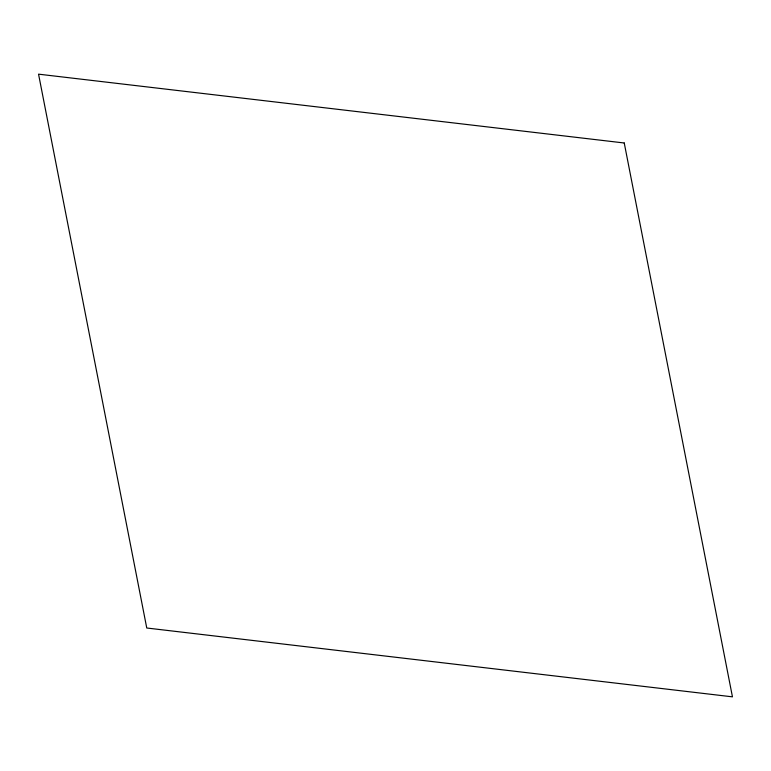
<?xml version="1.0" encoding="UTF-8"?>
<svg xmlns="http://www.w3.org/2000/svg" width="771" height="771" viewBox="0 0 771 771"><rect width="100%" height="100%" fill="white"/><g stroke="black" fill="none" stroke-linecap="round" stroke-linejoin="round"><path stroke-width="1.16" d="M624.24 142.992L38.55 74.161L146.76 628.008L732.45 696.839L624.24 142.992"/></g></svg>
